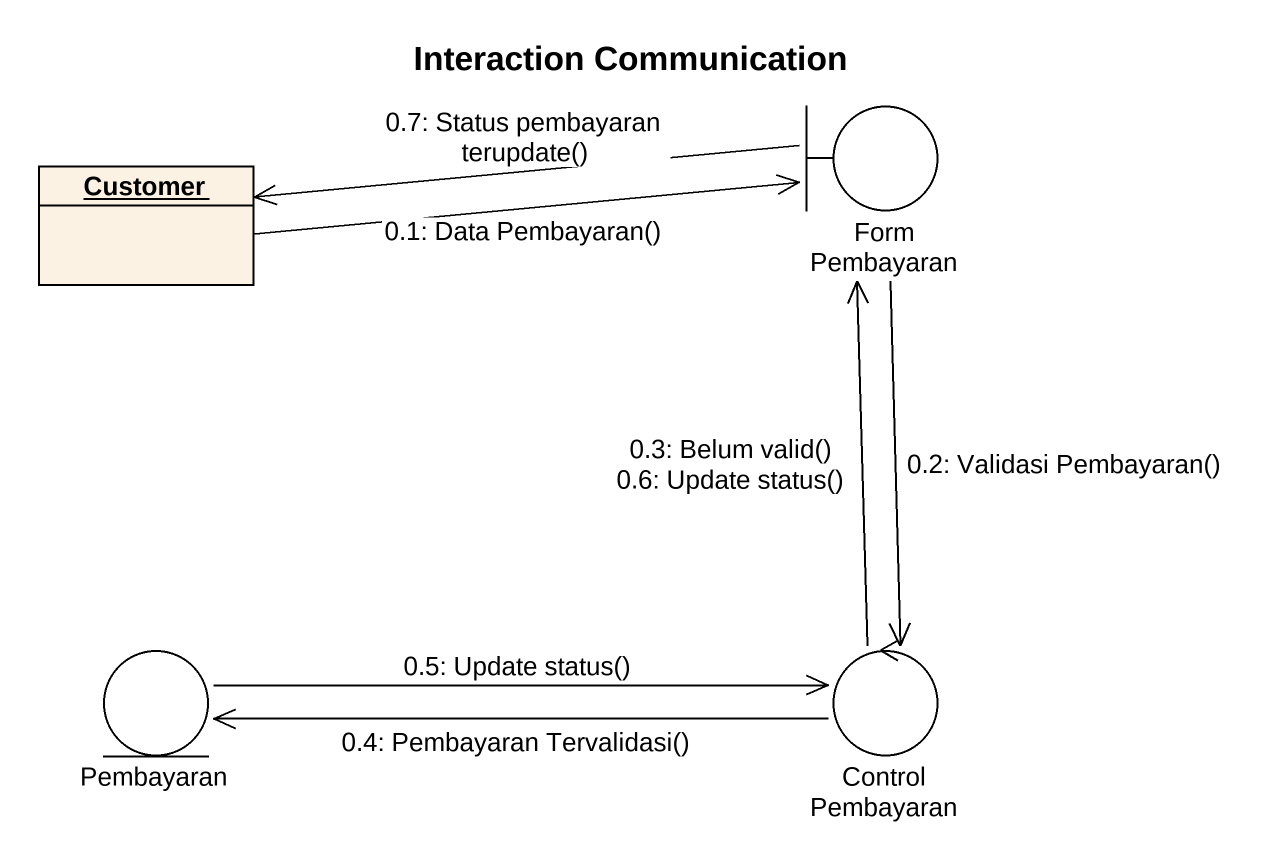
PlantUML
@startuml
title Interaction Communication
allowmixing
hide circle
hide empty members
object Customer
boundary "Form Pembayaran" as Form_Pembayaran
entity Pembayaran
control "Control Pembayaran" as Control_Pembayaran
Customer -right-> Form_Pembayaran : 0.1: Data Pembayaran()
Form_Pembayaran --> Control_Pembayaran : 0.2: Validasi Pembayaran()
Control_Pembayaran -up-> Form_Pembayaran : 0.3: Belum valid()\n0.6: Update status()
Control_Pembayaran -left-> Pembayaran : 0.4: Pembayaran Tervalidasi()
Pembayaran -right-> Control_Pembayaran : 0.5: Update status()
Form_Pembayaran -left-> Customer : 0.7: Status pembayaran terupdate()
@enduml
